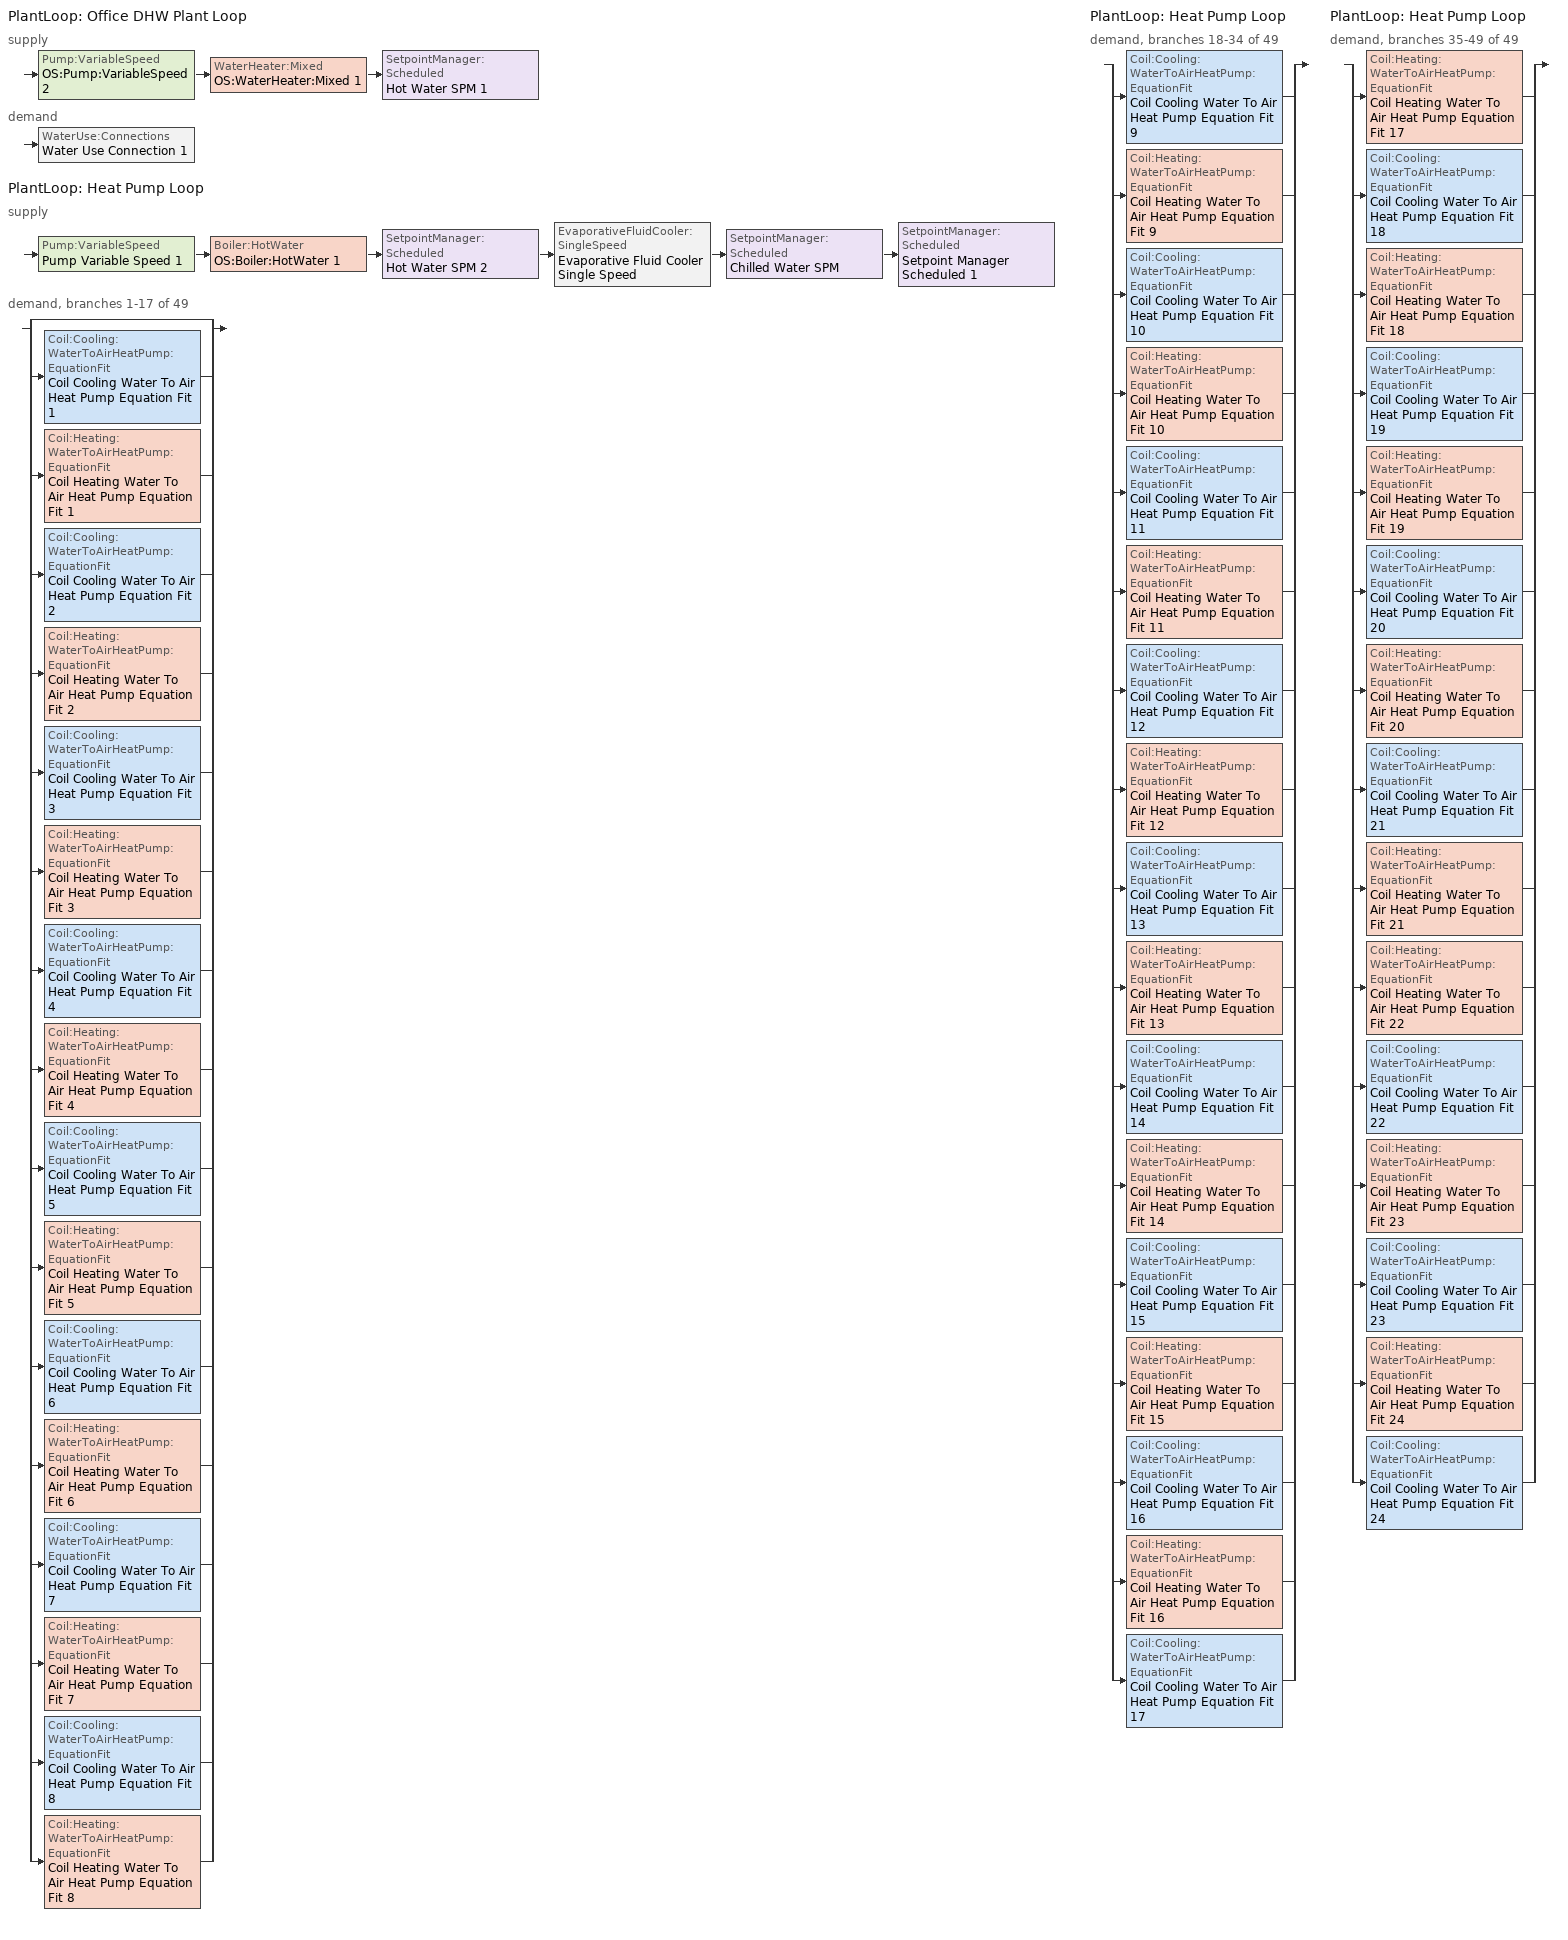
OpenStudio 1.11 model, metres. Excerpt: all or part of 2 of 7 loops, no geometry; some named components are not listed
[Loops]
PlantLoop 'Office DHW Plant Loop'
 supply: Pump:VariableSpeed 'OS:Pump:VariableSpeed 2' > WaterHeater:Mixed 'OS:WaterHeater:Mixed 1' > SetpointManager:Scheduled 'Hot Water SPM 1'
 demand: WaterUse:Connections 'Water Use Connection 1'
PlantLoop 'Heat Pump Loop'
 supply: Pump:VariableSpeed 'Pump Variable Speed 1' > Boiler:HotWater 'OS:Boiler:HotWater 1' > SetpointManager:Scheduled 'Hot Water SPM 2' > EvaporativeFluidCooler:SingleSpeed 'Evaporative Fluid Cooler Single Speed' > SetpointManager:Scheduled 'Chilled Water SPM' > SetpointManager:Scheduled 'Setpoint Manager Scheduled 1'
 demand, branches 1-17 of 49: split
  | bypass
  | Coil:Cooling:WaterToAirHeatPump:EquationFit 'Coil Cooling Water To Air Heat Pump Equation Fit 1'
  | Coil:Heating:WaterToAirHeatPump:EquationFit 'Coil Heating Water To Air Heat Pump Equation Fit 1'
  | Coil:Cooling:WaterToAirHeatPump:EquationFit 'Coil Cooling Water To Air Heat Pump Equation Fit 2'
  | Coil:Heating:WaterToAirHeatPump:EquationFit 'Coil Heating Water To Air Heat Pump Equation Fit 2'
  | Coil:Cooling:WaterToAirHeatPump:EquationFit 'Coil Cooling Water To Air Heat Pump Equation Fit 3'
  | Coil:Heating:WaterToAirHeatPump:EquationFit 'Coil Heating Water To Air Heat Pump Equation Fit 3'
  | Coil:Cooling:WaterToAirHeatPump:EquationFit 'Coil Cooling Water To Air Heat Pump Equation Fit 4'
  | Coil:Heating:WaterToAirHeatPump:EquationFit 'Coil Heating Water To Air Heat Pump Equation Fit 4'
  | Coil:Cooling:WaterToAirHeatPump:EquationFit 'Coil Cooling Water To Air Heat Pump Equation Fit 5'
  | Coil:Heating:WaterToAirHeatPump:EquationFit 'Coil Heating Water To Air Heat Pump Equation Fit 5'
  | Coil:Cooling:WaterToAirHeatPump:EquationFit 'Coil Cooling Water To Air Heat Pump Equation Fit 6'
  | Coil:Heating:WaterToAirHeatPump:EquationFit 'Coil Heating Water To Air Heat Pump Equation Fit 6'
  | Coil:Cooling:WaterToAirHeatPump:EquationFit 'Coil Cooling Water To Air Heat Pump Equation Fit 7'
  | Coil:Heating:WaterToAirHeatPump:EquationFit 'Coil Heating Water To Air Heat Pump Equation Fit 7'
  | Coil:Cooling:WaterToAirHeatPump:EquationFit 'Coil Cooling Water To Air Heat Pump Equation Fit 8'
  | Coil:Heating:WaterToAirHeatPump:EquationFit 'Coil Heating Water To Air Heat Pump Equation Fit 8'
PlantLoop 'Heat Pump Loop'
 demand, branches 18-34 of 49: split
  | Coil:Cooling:WaterToAirHeatPump:EquationFit 'Coil Cooling Water To Air Heat Pump Equation Fit 9'
  | Coil:Heating:WaterToAirHeatPump:EquationFit 'Coil Heating Water To Air Heat Pump Equation Fit 9'
  | Coil:Cooling:WaterToAirHeatPump:EquationFit 'Coil Cooling Water To Air Heat Pump Equation Fit 10'
  | Coil:Heating:WaterToAirHeatPump:EquationFit 'Coil Heating Water To Air Heat Pump Equation Fit 10'
  | Coil:Cooling:WaterToAirHeatPump:EquationFit 'Coil Cooling Water To Air Heat Pump Equation Fit 11'
  | Coil:Heating:WaterToAirHeatPump:EquationFit 'Coil Heating Water To Air Heat Pump Equation Fit 11'
  | Coil:Cooling:WaterToAirHeatPump:EquationFit 'Coil Cooling Water To Air Heat Pump Equation Fit 12'
  | Coil:Heating:WaterToAirHeatPump:EquationFit 'Coil Heating Water To Air Heat Pump Equation Fit 12'
  | Coil:Cooling:WaterToAirHeatPump:EquationFit 'Coil Cooling Water To Air Heat Pump Equation Fit 13'
  | Coil:Heating:WaterToAirHeatPump:EquationFit 'Coil Heating Water To Air Heat Pump Equation Fit 13'
  | Coil:Cooling:WaterToAirHeatPump:EquationFit 'Coil Cooling Water To Air Heat Pump Equation Fit 14'
  | Coil:Heating:WaterToAirHeatPump:EquationFit 'Coil Heating Water To Air Heat Pump Equation Fit 14'
  | Coil:Cooling:WaterToAirHeatPump:EquationFit 'Coil Cooling Water To Air Heat Pump Equation Fit 15'
  | Coil:Heating:WaterToAirHeatPump:EquationFit 'Coil Heating Water To Air Heat Pump Equation Fit 15'
  | Coil:Cooling:WaterToAirHeatPump:EquationFit 'Coil Cooling Water To Air Heat Pump Equation Fit 16'
  | Coil:Heating:WaterToAirHeatPump:EquationFit 'Coil Heating Water To Air Heat Pump Equation Fit 16'
  | Coil:Cooling:WaterToAirHeatPump:EquationFit 'Coil Cooling Water To Air Heat Pump Equation Fit 17'
PlantLoop 'Heat Pump Loop'
 demand, branches 35-49 of 49: split
  | Coil:Heating:WaterToAirHeatPump:EquationFit 'Coil Heating Water To Air Heat Pump Equation Fit 17'
  | Coil:Cooling:WaterToAirHeatPump:EquationFit 'Coil Cooling Water To Air Heat Pump Equation Fit 18'
  | Coil:Heating:WaterToAirHeatPump:EquationFit 'Coil Heating Water To Air Heat Pump Equation Fit 18'
  | Coil:Cooling:WaterToAirHeatPump:EquationFit 'Coil Cooling Water To Air Heat Pump Equation Fit 19'
  | Coil:Heating:WaterToAirHeatPump:EquationFit 'Coil Heating Water To Air Heat Pump Equation Fit 19'
  | Coil:Cooling:WaterToAirHeatPump:EquationFit 'Coil Cooling Water To Air Heat Pump Equation Fit 20'
  | Coil:Heating:WaterToAirHeatPump:EquationFit 'Coil Heating Water To Air Heat Pump Equation Fit 20'
  | Coil:Cooling:WaterToAirHeatPump:EquationFit 'Coil Cooling Water To Air Heat Pump Equation Fit 21'
  | Coil:Heating:WaterToAirHeatPump:EquationFit 'Coil Heating Water To Air Heat Pump Equation Fit 21'
  | Coil:Heating:WaterToAirHeatPump:EquationFit 'Coil Heating Water To Air Heat Pump Equation Fit 22'
  | Coil:Cooling:WaterToAirHeatPump:EquationFit 'Coil Cooling Water To Air Heat Pump Equation Fit 22'
  | Coil:Heating:WaterToAirHeatPump:EquationFit 'Coil Heating Water To Air Heat Pump Equation Fit 23'
  | Coil:Cooling:WaterToAirHeatPump:EquationFit 'Coil Cooling Water To Air Heat Pump Equation Fit 23'
  | Coil:Heating:WaterToAirHeatPump:EquationFit 'Coil Heating Water To Air Heat Pump Equation Fit 24'
  | Coil:Cooling:WaterToAirHeatPump:EquationFit 'Coil Cooling Water To Air Heat Pump Equation Fit 24'
[WaterUse:Connections]
Water Use Connection 1: Water Use Equipment Name 1=Water Use Equipment Office
[WaterUse:Equipment]
Water Use Equipment Office: Water Use Equipment Definition=Office DHW Equipment Load; Flow Rate Fraction Schedule=DHW Flow Rate Sch Office
[WaterUse:Equipment:Definition]
Office DHW Equipment Load: Peak Flow Rate {m3/s}=9.20298e-05; Target Temperature Schedule=DHW Setpoint Sch; Sensible Fraction Schedule=DHW Sensible Sch; Latent Fraction Schedule=DHW Latent Sch
[PlantLoop] Plant Loop Volume {m3}=Autocalculate; Load Distribution Scheme=Optimal
Name | Fluid Type | Maximum Loop Temperature {C} | Minimum Loop Temperature {C}
Office DHW Plant Loop
Heat Pump Loop | Water | 80 | 5
[Sizing:Plant] Sizing Option=NonCoincident; Zone Timesteps in Averaging Window=1; Coincident Sizing Factor Mode=None
Name | Loop Type | Design Loop Exit Temperature {C} | Loop Design Temperature Difference {deltaC}
Office DHW Plant Loop | Heating | 82 | 11
Heat Pump Loop | Condenser | 26.6667 | 27.7778
[SetpointManager:Scheduled] Control Variable=Temperature
Name | Schedule
Hot Water SPM 1 | DHW Setpoint Sch
Setpoint Manager Scheduled 1 | New HP-Loop-Temp-Schedule
Hot Water SPM 2 | New HP-Loop-Htg-Temp-Schedule
Chilled Water SPM | New HP-Loop-Clg-Temp-Schedule
[WaterHeater:Mixed]
OS:WaterHeater:Mixed 1: Tank Volume {m3}=0.3785; Setpoint Temperature Schedule=Water Heater Setpoint Temperature; Deadband Temperature Difference {deltaC}=2; Maximum Temperature Limit {C}=82.22; Heater Control Type=Cycle; Heater Maximum Capacity {W}=845000; Heater Ignition Delay {s}=0; Heater Fuel Type=Electricity; Heater Thermal Efficiency=1; Off Cycle Parasitic Fuel Consumption Rate {W}=20; Off Cycle Parasitic Fuel Type=NaturalGas; Off Cycle Parasitic Heat Fraction to Tank=0.8; On Cycle Parasitic Fuel Type=NaturalGas; Ambient Temperature Indicator=Schedule; Ambient Temperature Schedule=Water Heater Ambient Temperature; Off Cycle Loss Coefficient to Ambient Temperature {W/K}=6; On Cycle Loss Coefficient to Ambient Temperature {W/K}=6; Use Side Effectiveness=1; Source Side Effectiveness=1; Use Side Design Flow Rate {m3/s}=autosize; Source Side Design Flow Rate {m3/s}=autosize; Indirect Water Heating Recovery Time {hr}=1.5
[Pump:VariableSpeed]
Pump Variable Speed 1: Rated Pump Head {Pa}=134508; Motor Efficiency=0.9; Coefficient 1 of the Part Load Performance Curve=0; Coefficient 2 of the Part Load Performance Curve=0.0216; Coefficient 3 of the Part Load Performance Curve=-0.0325; Coefficient 4 of the Part Load Performance Curve=1.0095; Pump Control Type=Intermittent
[Coil:Heating:Electric]
Name | Availability Schedule
Coil Heating Electric 4; Coil Heating Electric 13; Coil Heating Electric 24; Coil Heating Electric 36; Coil Heating Electric 93; Coil Heating Electric 94; Coil Heating Electric 95; Coil Heating Electric 96; Coil Heating Electric 97; Coil Heating Electric 98; Coil Heating Electric 99; Coil Heating Electric 100; Coil Heating Electric 101; Coil Heating Electric 102; Coil Heating Electric 103; Coil Heating Electric 104; Coil Heating Electric 105; Coil Heating Electric 106; Coil Heating Electric 107; Coil Heating Electric 108 | Always On Discrete
Coil Heating Electric 109; Coil Heating Electric 110; Coil Heating Electric 111; Coil Heating Electric 112 | Always On Discrete 1
[Fan:OnOff] Maximum Flow Rate {m3/s}=autosize; Motor In Airstream Fraction=1
Name | Availability Schedule | Fan Efficiency | Pressure Rise {Pa} | Motor Efficiency | Fan Power Ratio Function of Speed Ratio Curve | Fan Efficiency Ratio Function of Speed Ratio Curve
Fan On Off 1 | Always On Discrete | 0.75 | 286.187 | 0.9 | Fan On Off Power Curve | Fan On Off Efficiency Curve
Fan On Off 2 | Always On Discrete | 0.75 | 286.187 | 0.9 | Fan On Off Power Curve 1 | Fan On Off Efficiency Curve 1
Fan On Off 3 | Always On Discrete | 0.75 | 286.187 | 0.9 | Fan On Off Power Curve 2 | Fan On Off Efficiency Curve 2
Fan On Off 4 | Always On Discrete | 0.75 | 286.187 | 0.9 | Fan On Off Power Curve 3 | Fan On Off Efficiency Curve 3
Fan On Off 5 | Always On Discrete | 0.75 | 286.187 | 0.9 | Fan On Off Power Curve 4 | Fan On Off Efficiency Curve 4
Fan On Off 6 | Always On Discrete | 0.75 | 286.187 | 0.9 | Fan On Off Power Curve 5 | Fan On Off Efficiency Curve 5
Fan On Off 7 | Always On Discrete | 0.75 | 286.187 | 0.9 | Fan On Off Power Curve 6 | Fan On Off Efficiency Curve 6
Fan On Off 8 | Always On Discrete | 0.75 | 286.187 | 0.9 | Fan On Off Power Curve 7 | Fan On Off Efficiency Curve 7
Fan On Off 9 | Always On Discrete | 0.75 | 286.187 | 0.9 | Fan On Off Power Curve 8 | Fan On Off Efficiency Curve 8
Fan On Off 10 | Always On Discrete | 0.75 | 286.187 | 0.9 | Fan On Off Power Curve 9 | Fan On Off Efficiency Curve 9
Fan On Off 11 | Always On Discrete | 0.75 | 286.187 | 0.9 | Fan On Off Power Curve 10 | Fan On Off Efficiency Curve 10
Fan On Off 12 | Always On Discrete | 0.75 | 286.187 | 0.9 | Fan On Off Power Curve 11 | Fan On Off Efficiency Curve 11
Fan On Off 13 | Always On Discrete | 0.75 | 286.187 | 0.9 | Fan On Off Power Curve 12 | Fan On Off Efficiency Curve 12
Fan On Off 14 | Always On Discrete | 0.75 | 286.187 | 0.9 | Fan On Off Power Curve 13 | Fan On Off Efficiency Curve 13
Fan On Off 15 | Always On Discrete | 0.75 | 286.187 | 0.9 | Fan On Off Power Curve 14 | Fan On Off Efficiency Curve 14
Fan On Off 16 | Always On Discrete | 0.75 | 286.187 | 0.9 | Fan On Off Power Curve 15 | Fan On Off Efficiency Curve 15
Fan On Off 17 | Always On Discrete | 0.75 | 286.187 | 0.9 | Fan On Off Power Curve 16 | Fan On Off Efficiency Curve 16
Fan On Off 18 | Always On Discrete | 0.75 | 286.187 | 0.9 | Fan On Off Power Curve 17 | Fan On Off Efficiency Curve 17
Fan On Off 19 | Always On Discrete | 0.75 | 286.187 | 0.9 | Fan On Off Power Curve 18 | Fan On Off Efficiency Curve 18
Fan On Off 20 | Always On Discrete | 0.75 | 286.187 | 0.9 | Fan On Off Power Curve 19 | Fan On Off Efficiency Curve 19
Fan On Off 21 | Always On Discrete 1 | 0.6045 | 286.452 | 0.8 | Curve Exponent 1 | Curve Cubic 1
Fan On Off 22 | Always On Discrete 1 | 0.6045 | 286.452 | 0.8 | Curve Exponent 2 | Curve Cubic 2
Fan On Off 23 | Always On Discrete 1 | 0.6045 | 286.452 | 0.8 | Curve Exponent 3 | Curve Cubic 3
Fan On Off 24 | Always On Discrete 1 | 0.6045 | 286.452 | 0.8 | Curve Exponent 4 | Curve Cubic 4
[Coil:Cooling:WaterToAirHeatPump:EquationFit] Rated Cooling Coefficient of Performance {W/W}=4.62
Name | Total Cooling Capacity Coefficient 1 | Total Cooling Capacity Coefficient 2 | Total Cooling Capacity Coefficient 3 | Total Cooling Capacity Coefficient 4 | Total Cooling Capacity Coefficient 5 | Sensible Cooling Capacity Coefficient 1 | Sensible Cooling Capacity Coefficient 2 | Sensible Cooling Capacity Coefficient 3 | Sensible Cooling Capacity Coefficient 4 | Sensible Cooling Capacity Coefficient 5 | Sensible Cooling Capacity Coefficient 6 | Cooling Power Consumption Coefficient 1 | Cooling Power Consumption Coefficient 2 | Cooling Power Consumption Coefficient 3 | Cooling Power Consumption Coefficient 4 | Cooling Power Consumption Coefficient 5
Coil Cooling Water To Air Heat Pump Equation Fit 1; Coil Cooling Water To Air Heat Pump Equation Fit 2; Coil Cooling Water To Air Heat Pump Equation Fit 3; Coil Cooling Water To Air Heat Pump Equation Fit 4; Coil Cooling Water To Air Heat Pump Equation Fit 5; Coil Cooling Water To Air Heat Pump Equation Fit 6; Coil Cooling Water To Air Heat Pump Equation Fit 7; Coil Cooling Water To Air Heat Pump Equation Fit 8; Coil Cooling Water To Air Heat Pump Equation Fit 9; Coil Cooling Water To Air Heat Pump Equation Fit 10; Coil Cooling Water To Air Heat Pump Equation Fit 11; Coil Cooling Water To Air Heat Pump Equation Fit 12; Coil Cooling Water To Air Heat Pump Equation Fit 13; Coil Cooling Water To Air Heat Pump Equation Fit 14; Coil Cooling Water To Air Heat Pump Equation Fit 15; Coil Cooling Water To Air Heat Pump Equation Fit 16; Coil Cooling Water To Air Heat Pump Equation Fit 17; Coil Cooling Water To Air Heat Pump Equation Fit 18; Coil Cooling Water To Air Heat Pump Equation Fit 19; Coil Cooling Water To Air Heat Pump Equation Fit 20 | -9.14907 | 10.8781 | -1.71878 | 0.746415 | 0 | -5.46269 | 17.9597 | -11.8782 | -0.980163 | 0.767286 | 0 | -3.20541 | -0.976409 | 3.97893 | 0.938182 | 0
Coil Cooling Water To Air Heat Pump Equation Fit 21; Coil Cooling Water To Air Heat Pump Equation Fit 22; Coil Cooling Water To Air Heat Pump Equation Fit 23; Coil Cooling Water To Air Heat Pump Equation Fit 24 | -0.681262 | 1.99529 | -0.936119 | 0.0208118 | 0.00843887 | 2.24209 | 7.28913 | -9.0608 | -0.367294 | 0.218826 | 0.00901534 | -3.20456 | 0.476565 | 3.16734 | 0.102446 | -0.0381326
[Coil:Heating:WaterToAirHeatPump:EquationFit] Rated Heating Coefficient of Performance {W/W}=5.22
Name | Heating Capacity Coefficient 1 | Heating Capacity Coefficient 2 | Heating Capacity Coefficient 3 | Heating Capacity Coefficient 4 | Heating Capacity Coefficient 5 | Heating Power Consumption Coefficient 1 | Heating Power Consumption Coefficient 2 | Heating Power Consumption Coefficient 3 | Heating Power Consumption Coefficient 4 | Heating Power Consumption Coefficient 5
Coil Heating Water To Air Heat Pump Equation Fit 1; Coil Heating Water To Air Heat Pump Equation Fit 2; Coil Heating Water To Air Heat Pump Equation Fit 3; Coil Heating Water To Air Heat Pump Equation Fit 4; Coil Heating Water To Air Heat Pump Equation Fit 5; Coil Heating Water To Air Heat Pump Equation Fit 6; Coil Heating Water To Air Heat Pump Equation Fit 7; Coil Heating Water To Air Heat Pump Equation Fit 8; Coil Heating Water To Air Heat Pump Equation Fit 9; Coil Heating Water To Air Heat Pump Equation Fit 10; Coil Heating Water To Air Heat Pump Equation Fit 11; Coil Heating Water To Air Heat Pump Equation Fit 12; Coil Heating Water To Air Heat Pump Equation Fit 13; Coil Heating Water To Air Heat Pump Equation Fit 14; Coil Heating Water To Air Heat Pump Equation Fit 15; Coil Heating Water To Air Heat Pump Equation Fit 16; Coil Heating Water To Air Heat Pump Equation Fit 17; Coil Heating Water To Air Heat Pump Equation Fit 18; Coil Heating Water To Air Heat Pump Equation Fit 19; Coil Heating Water To Air Heat Pump Equation Fit 20 | -1.36131 | -2.4718 | 4.17316 | 0.640757 | 0 | -2.17694 | 0.832114 | 1.57074 | 0.690794 | 0
Coil Heating Water To Air Heat Pump Equation Fit 21; Coil Heating Water To Air Heat Pump Equation Fit 22; Coil Heating Water To Air Heat Pump Equation Fit 23; Coil Heating Water To Air Heat Pump Equation Fit 24 | -5.50103 | -0.966888 | 7.70755 | 0.0319289 | 0.0281125 | -7.47518 | 6.40877 | 1.99712 | -0.050683 | 0.0113851
[ZoneHVAC:WaterToAirHeatPump] Supply Air Flow Rate During Cooling Operation {m3/s}=Autosize; Supply Air Flow Rate During Heating Operation {m3/s}=Autosize; Maximum Supply Air Temperature from Supplemental Heater {C}=Autosize; Supply Air Fan Operating Mode Schedule=Always On Discrete
Name | Availability Schedule | Supply Air Flow Rate When No Cooling or Heating is Needed {m3/s} | Outdoor Air Flow Rate During Cooling Operation {m3/s} | Outdoor Air Flow Rate During Heating Operation {m3/s} | Outdoor Air Flow Rate When No Cooling or Heating is Needed {m3/s} | Supply Air Fan | Heating Coil | Cooling Coil | Supplemental Heating Coil
Zone HVAC Water To Air Heat Pump 1 | Always On Discrete | 0 | 0 | 0 | 0 | Fan On Off 1 | Coil Heating Water To Air Heat Pump Equation Fit 1 | Coil Cooling Water To Air Heat Pump Equation Fit 1 | Coil Heating Electric 4
Zone HVAC Water To Air Heat Pump 2 | Always On Discrete | 0 | 0 | 0 | 0 | Fan On Off 2 | Coil Heating Water To Air Heat Pump Equation Fit 2 | Coil Cooling Water To Air Heat Pump Equation Fit 2 | Coil Heating Electric 13
Zone HVAC Water To Air Heat Pump 3 | Always On Discrete | 0 | 0 | 0 | 0 | Fan On Off 3 | Coil Heating Water To Air Heat Pump Equation Fit 3 | Coil Cooling Water To Air Heat Pump Equation Fit 3 | Coil Heating Electric 24
Zone HVAC Water To Air Heat Pump 4 | Always On Discrete | 0 | 0 | 0 | 0 | Fan On Off 4 | Coil Heating Water To Air Heat Pump Equation Fit 4 | Coil Cooling Water To Air Heat Pump Equation Fit 4 | Coil Heating Electric 36
Zone HVAC Water To Air Heat Pump 5 | Always On Discrete | 0 | 0 | 0 | 0 | Fan On Off 5 | Coil Heating Water To Air Heat Pump Equation Fit 5 | Coil Cooling Water To Air Heat Pump Equation Fit 5 | Coil Heating Electric 93
Zone HVAC Water To Air Heat Pump 6 | Always On Discrete | 0 | 0 | 0 | 0 | Fan On Off 6 | Coil Heating Water To Air Heat Pump Equation Fit 6 | Coil Cooling Water To Air Heat Pump Equation Fit 6 | Coil Heating Electric 94
Zone HVAC Water To Air Heat Pump 7 | Always On Discrete | 0 | 0 | 0 | 0 | Fan On Off 7 | Coil Heating Water To Air Heat Pump Equation Fit 7 | Coil Cooling Water To Air Heat Pump Equation Fit 7 | Coil Heating Electric 95
Zone HVAC Water To Air Heat Pump 8 | Always On Discrete | 0 | 0 | 0 | 0 | Fan On Off 8 | Coil Heating Water To Air Heat Pump Equation Fit 8 | Coil Cooling Water To Air Heat Pump Equation Fit 8 | Coil Heating Electric 96
Zone HVAC Water To Air Heat Pump 9 | Always On Discrete | 0 | 0 | 0 | 0 | Fan On Off 9 | Coil Heating Water To Air Heat Pump Equation Fit 9 | Coil Cooling Water To Air Heat Pump Equation Fit 9 | Coil Heating Electric 97
Zone HVAC Water To Air Heat Pump 10 | Always On Discrete | 0 | 0 | 0 | 0 | Fan On Off 10 | Coil Heating Water To Air Heat Pump Equation Fit 10 | Coil Cooling Water To Air Heat Pump Equation Fit 10 | Coil Heating Electric 98
Zone HVAC Water To Air Heat Pump 11 | Always On Discrete | Autosize | 0 | 0 | 0 | Fan On Off 11 | Coil Heating Water To Air Heat Pump Equation Fit 11 | Coil Cooling Water To Air Heat Pump Equation Fit 11 | Coil Heating Electric 99
Zone HVAC Water To Air Heat Pump 12 | Always On Discrete | 0 | 0 | 0 | 0 | Fan On Off 12 | Coil Heating Water To Air Heat Pump Equation Fit 12 | Coil Cooling Water To Air Heat Pump Equation Fit 12 | Coil Heating Electric 100
Zone HVAC Water To Air Heat Pump 13 | Always On Discrete | Autosize | 0 | 0 | 0 | Fan On Off 13 | Coil Heating Water To Air Heat Pump Equation Fit 13 | Coil Cooling Water To Air Heat Pump Equation Fit 13 | Coil Heating Electric 101
Zone HVAC Water To Air Heat Pump 14 | Always On Discrete | 0 | 0 | 0 | 0 | Fan On Off 14 | Coil Heating Water To Air Heat Pump Equation Fit 14 | Coil Cooling Water To Air Heat Pump Equation Fit 14 | Coil Heating Electric 102
Zone HVAC Water To Air Heat Pump 15 | Always On Discrete | 0 | 0 | 0 | 0 | Fan On Off 15 | Coil Heating Water To Air Heat Pump Equation Fit 15 | Coil Cooling Water To Air Heat Pump Equation Fit 15 | Coil Heating Electric 103
Zone HVAC Water To Air Heat Pump 16 | Always On Discrete | 0 | 0 | 0 | 0 | Fan On Off 16 | Coil Heating Water To Air Heat Pump Equation Fit 16 | Coil Cooling Water To Air Heat Pump Equation Fit 16 | Coil Heating Electric 104
Zone HVAC Water To Air Heat Pump 17 | Always On Discrete | 0 | 0 | 0 | 0 | Fan On Off 17 | Coil Heating Water To Air Heat Pump Equation Fit 17 | Coil Cooling Water To Air Heat Pump Equation Fit 17 | Coil Heating Electric 105
Zone HVAC Water To Air Heat Pump 18 | Always On Discrete | 0 | 0 | 0 | 0 | Fan On Off 18 | Coil Heating Water To Air Heat Pump Equation Fit 18 | Coil Cooling Water To Air Heat Pump Equation Fit 18 | Coil Heating Electric 106
Zone HVAC Water To Air Heat Pump 19 | Always On Discrete | Autosize | 0 | 0 | 0 | Fan On Off 19 | Coil Heating Water To Air Heat Pump Equation Fit 19 | Coil Cooling Water To Air Heat Pump Equation Fit 19 | Coil Heating Electric 107
Zone HVAC Water To Air Heat Pump 20 | Always On Discrete | 0 | 0 | 0 | 0 | Fan On Off 20 | Coil Heating Water To Air Heat Pump Equation Fit 20 | Coil Cooling Water To Air Heat Pump Equation Fit 20 | Coil Heating Electric 108
Water To Air HP w Elec Supplemental Coil | Always On Discrete 1 | 0 | 0 | 0 | 0 | Fan On Off 21 | Coil Heating Water To Air Heat Pump Equation Fit 21 | Coil Cooling Water To Air Heat Pump Equation Fit 21 | Coil Heating Electric 109
Water To Air HP w Elec Supplemental Coil 1 | Always On Discrete 1 | 0 | 0 | 0 | 0 | Fan On Off 22 | Coil Heating Water To Air Heat Pump Equation Fit 22 | Coil Cooling Water To Air Heat Pump Equation Fit 22 | Coil Heating Electric 110
Water To Air HP w Elec Supplemental Coil 2 | Always On Discrete 1 | 0 | 0 | 0 | 0 | Fan On Off 23 | Coil Heating Water To Air Heat Pump Equation Fit 23 | Coil Cooling Water To Air Heat Pump Equation Fit 23 | Coil Heating Electric 111
Water To Air HP w Elec Supplemental Coil 3 | Always On Discrete 1 | autosize | autosize | autosize | Autosize | Fan On Off 24 | Coil Heating Water To Air Heat Pump Equation Fit 24 | Coil Cooling Water To Air Heat Pump Equation Fit 24 | Coil Heating Electric 112
[Boiler:HotWater]
OS:Boiler:HotWater 1: Nominal Thermal Efficiency=0.96; Efficiency Curve Temperature Evaluation Variable=LeavingBoiler; Normalized Boiler Efficiency Curve=Boiler Efficiency; Water Outlet Upper Temperature Limit {C}=99; Boiler Flow Mode=LeavingSetpointModulated; Parasitic Electric Load {W}=0; Sizing Factor=1
[EvaporativeFluidCooler:SingleSpeed]
Evaporative Fluid Cooler Single Speed: Design Air Flow Rate {m3/s}=autosize; Fan Power at Design Air Flow Rate {W}=autosize; Design Spray Water Flow Rate {m3/s}=0.03; Performance Input Method=UFactorTimesAreaAndDesignWaterFlowRate; U-factor Times Area Value at Design Air Flow Rate {W/K}=autosize; Design Water Flow Rate {m3/s}=autosize; Capacity Control=FanCycling; Sizing Factor=1; Evaporation Loss Mode=SaturatedExit; Drift Loss Percent {percent}=0.008; Blowdown Calculation Mode=ConcentrationRatio; Blowdown Concentration Ratio=3
[Schedule:Ruleset]
DHW Setpoint Sch: Default Day Schedule=Schedule Day 1
DHW Sensible Sch: Default Day Schedule=Schedule Day 2
DHW Latent Sch: Default Day Schedule=Schedule Day 3
Water Heater Setpoint Temperature: Default Day Schedule=Water Heater Setpoint Temperature Default
Water Heater Ambient Temperature: Default Day Schedule=Water Heater Ambient Temperature Default
New HP-Loop-Temp-Schedule: Default Day Schedule=New HP-Loop-Temp-Schedule All Days
New HP-Loop-Clg-Temp-Schedule: Default Day Schedule=New HP-Loop-Clg-Temp-Schedule All Days
New HP-Loop-Htg-Temp-Schedule: Default Day Schedule=New HP-Loop-Htg-Temp-Schedule All Days
DHW Flow Rate Sch Office: Default Day Schedule=Schedule Day 45; Summer Design Day Schedule=Schedule Day 46; Winter Design Day Schedule=Schedule Day 47
[Schedule:Day]
Schedule Day 1: 24, 0, 73.8889
Schedule Day 2; Schedule Day 46: 24, 0, 1
Schedule Day 3; Schedule Day 47: 24, 0, 0
Water Heater Setpoint Temperature Default: 24, 0, 60
Water Heater Ambient Temperature Default: 24, 0, 22
New HP-Loop-Temp-Schedule All Days; New HP-Loop-Clg-Temp-Schedule All Days: 24, 0, 32.2222
New HP-Loop-Htg-Temp-Schedule All Days: 24, 0, 15.5556
Schedule Day 45: 7, 0, 0, 8, 0, 0.1, 9, 0, 0.2, 10, 0, 0.35, 12, 0, 0.4, 13, 0, 0.5, 14, 0, 0.6, 15, 0, 0.55, 17, 0, 0.35, 18, 0, 0.45, 19, 0, 0.25, 20, 0, 0.2, 22, 0, 0.15, 23, 0, 0.1, 24, 0, 0
[Schedule:Constant] Value=1
Always On Discrete; Always On Discrete 1
[Curve:Exponent] Minimum Value of x=0
Name | Coefficient1 Constant | Coefficient2 Constant | Coefficient3 Constant | Maximum Value of x | Minimum Curve Output | Maximum Curve Output
Fan On Off Power Curve; Fan On Off Power Curve 1; Fan On Off Power Curve 2; Fan On Off Power Curve 3; Fan On Off Power Curve 4; Fan On Off Power Curve 5; Fan On Off Power Curve 6; Fan On Off Power Curve 7; Fan On Off Power Curve 8; Fan On Off Power Curve 9; Fan On Off Power Curve 10; Fan On Off Power Curve 11; Fan On Off Power Curve 12; Fan On Off Power Curve 13; Fan On Off Power Curve 14; Fan On Off Power Curve 15; Fan On Off Power Curve 16; Fan On Off Power Curve 17; Fan On Off Power Curve 18; Fan On Off Power Curve 19 | 1 | 0 | 0 | 1
Curve Exponent 1; Curve Exponent 2; Curve Exponent 3; Curve Exponent 4 | 0 | 1 | 3 | 1.5 | 0.01 | 1.5
[Curve:Cubic]
Name | Coefficient1 Constant | Coefficient2 x | Coefficient3 x**2 | Coefficient4 x**3 | Minimum Value of x | Maximum Value of x | Minimum Curve Output | Maximum Curve Output
Fan On Off Efficiency Curve; Fan On Off Efficiency Curve 1; Fan On Off Efficiency Curve 2; Fan On Off Efficiency Curve 3; Fan On Off Efficiency Curve 4; Fan On Off Efficiency Curve 5; Fan On Off Efficiency Curve 6; Fan On Off Efficiency Curve 7; Fan On Off Efficiency Curve 8; Fan On Off Efficiency Curve 9; Fan On Off Efficiency Curve 10; Fan On Off Efficiency Curve 11; Fan On Off Efficiency Curve 12; Fan On Off Efficiency Curve 13; Fan On Off Efficiency Curve 14; Fan On Off Efficiency Curve 15; Fan On Off Efficiency Curve 16; Fan On Off Efficiency Curve 17; Fan On Off Efficiency Curve 18; Fan On Off Efficiency Curve 19 | 1 | 0 | 0 | 0 | 0 | 1
Curve Cubic 1; Curve Cubic 2; Curve Cubic 3; Curve Cubic 4 | 0.338568 | 1.72644 | -1.4928 | 0.427762 | 0.5 | 1.5 | 0.3 | 1
[Curve:Biquadratic]
Boiler Efficiency: Coefficient1 Constant=1; Coefficient2 x=0; Coefficient3 x**2=0; Coefficient4 y=0; Coefficient5 y**2=0; Coefficient6 x*y=0; Minimum Value of x=0; Maximum Value of x=1; Minimum Value of y=0; Maximum Value of y=1
